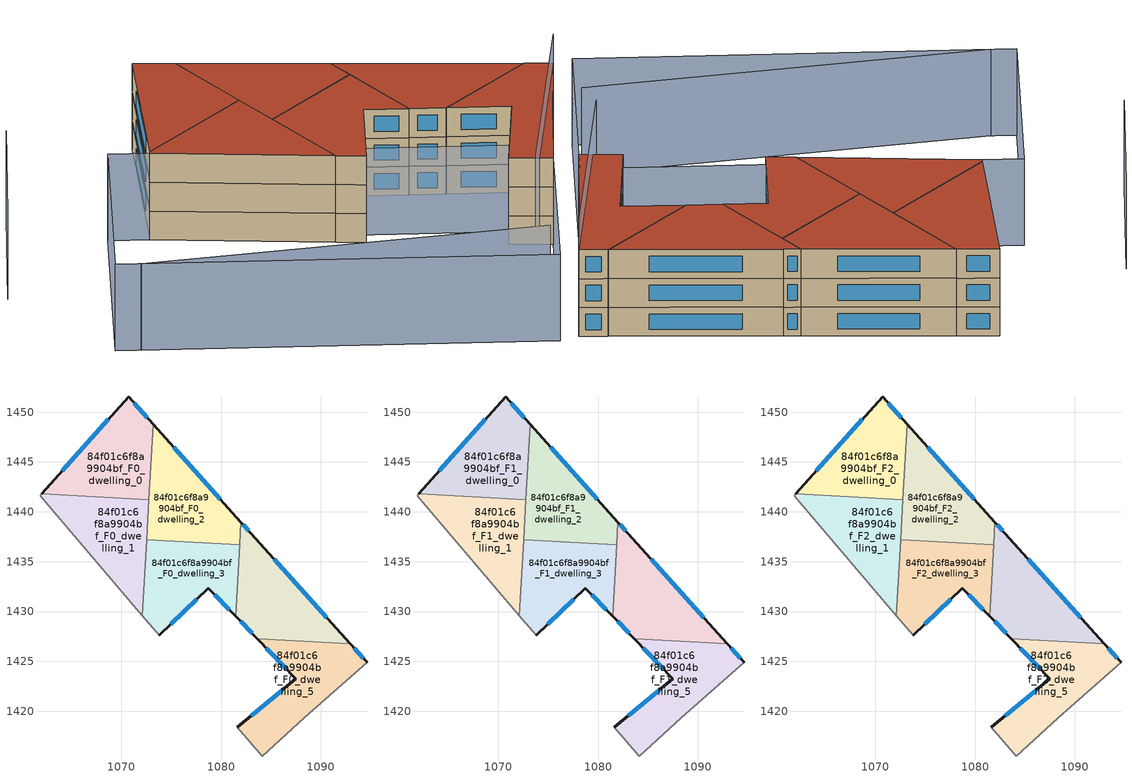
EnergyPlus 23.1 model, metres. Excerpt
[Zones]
84f01c6f8a9904bf_F0_dwelling_0
 floor ground (EU_floor_Construction): 1070.74,1451.55 1073.19,1448.8 1072.77,1441.21 1062.02,1441.81 z0
 wall outside (EU_wall_Construction): 1073.19,1448.8 1070.74,1451.55 1062.02,1441.81 z0:3
 wall to 84f01c6f8a9904bf_F0_dwelling_1 (EU_wall_Construction): 1062.02,1441.81 1072.77,1441.21 z0:3
 wall to 84f01c6f8a9904bf_F0_dwelling_2 (EU_wall_Construction): 1072.77,1441.21 1073.19,1448.8 z0:3
 window (EU_Window_Construction): 1068.69,1449.26 1064.07,1444.1 / 1072.62,1449.45 1071.31,1450.9 z0.7:2.3
84f01c6f8a9904bf_F0_dwelling_1
 floor ground (EU_floor_Construction): 1072.77,1441.21 1072.11,1429.57 1061.84,1441.61 1062.02,1441.81 z0
 wall adiabatic (EU_wall_Construction): 1062.02,1441.81 1061.84,1441.61 1072.11,1429.57 z0:3
 wall to 84f01c6f8a9904bf_F0_dwelling_3 (EU_wall_Construction): 1072.11,1429.57 1072.54,1437.21 z0:3
 wall to 84f01c6f8a9904bf_F0_dwelling_2 (EU_wall_Construction): 1072.54,1437.21 1072.77,1441.21 z0:3
84f01c6f8a9904bf_F0_dwelling_2
 floor ground (EU_floor_Construction): 1073.19,1448.8 1081.99,1438.96 1081.86,1436.68 1072.54,1437.21 z0
 wall outside (EU_wall_Construction): 1081.99,1438.96 1073.19,1448.8 z0:3
 wall to 84f01c6f8a9904bf_F0_dwelling_3 (EU_wall_Construction): 1072.54,1437.21 1081.86,1436.68 z0:3
 wall to 84f01c6f8a9904bf_F0_dwelling_4 (EU_wall_Construction): 1081.86,1436.68 1081.99,1438.96 z0:3
 window (EU_Window_Construction): 1079.93,1441.27 1075.26,1446.49 z0.7:2.3
84f01c6f8a9904bf_F0_dwelling_3
 floor ground (EU_floor_Construction): 1081.86,1436.68 1081.46,1429.53 1078.74,1432.36 1073.79,1427.6 1072.11,1429.57 1072.54,1437.21 z0
 wall outside (EU_wall_Construction): 1073.79,1427.6 1078.74,1432.36 1081.46,1429.53 z0:3
 wall adiabatic (EU_wall_Construction): 1072.11,1429.57 1073.79,1427.6 z0:3
 wall to 84f01c6f8a9904bf_F0_dwelling_4 (EU_wall_Construction): 1081.46,1429.53 1081.86,1436.68 z0:3
 window (EU_Window_Construction): 1079.38,1431.69 1080.82,1430.19 / 1074.95,1428.72 1077.57,1431.24 z0.7:2.3
84f01c6f8a9904bf_F0_dwelling_4
 floor ground (EU_floor_Construction): 1083,1437.83 1092.96,1426.75 1083.63,1427.28 1081.46,1429.53 1081.99,1438.96 z0
 wall outside (EU_wall_Construction): 1092.96,1426.75 1083,1437.83 1081.99,1438.96 / 1081.46,1429.53 1083.63,1427.28 z0:3
 wall to 84f01c6f8a9904bf_F0_dwelling_5 (EU_wall_Construction): 1083.63,1427.28 1092.96,1426.75 z0:3
 window (EU_Window_Construction): 1082.77,1438.1 1082.23,1438.7 / 1090.62,1429.36 1085.34,1435.23 / 1081.97,1429 1083.12,1427.81 z0.7:2.3
84f01c6f8a9904bf_F0_dwelling_5
 floor ground (EU_floor_Construction): 1092.96,1426.75 1094.64,1424.89 1088.37,1419.36 1084.13,1415.48 1081.64,1418.38 1087.51,1423.25 1083.63,1427.28 z0
 wall outside (EU_wall_Construction): 1094.64,1424.89 1092.96,1426.75 / 1083.63,1427.28 1087.51,1423.25 1081.64,1418.38 z0:3
 wall adiabatic (EU_wall_Construction): 1081.64,1418.38 1084.13,1415.48 1088.37,1419.36 1094.64,1424.89 z0:3
 window (EU_Window_Construction): 1094.24,1425.33 1093.36,1426.32 / 1086.13,1422.11 1083.02,1419.53 / 1084.54,1426.34 1086.6,1424.2 z0.7:2.3
84f01c6f8a9904bf_F1_dwelling_0
 floor to 84f01c6f8a9904bf_F0_dwelling_0 (EU_floor_Construction): 1070.74,1451.55 1073.19,1448.8 1072.77,1441.21 1062.02,1441.81 z3
 wall outside (EU_wall_Construction): 1073.19,1448.8 1070.74,1451.55 1062.02,1441.81 z3:6
 wall to 84f01c6f8a9904bf_F1_dwelling_1 (EU_wall_Construction): 1062.02,1441.81 1072.77,1441.21 z3:6
 wall to 84f01c6f8a9904bf_F1_dwelling_2 (EU_wall_Construction): 1072.77,1441.21 1073.19,1448.8 z3:6
 window (EU_Window_Construction): 1068.69,1449.26 1064.07,1444.1 / 1072.62,1449.45 1071.31,1450.9 z3.7:5.3
84f01c6f8a9904bf_F1_dwelling_1
 floor to 84f01c6f8a9904bf_F0_dwelling_1 (EU_floor_Construction): 1072.77,1441.21 1072.11,1429.57 1061.84,1441.61 1062.02,1441.81 z3
 wall adiabatic (EU_wall_Construction): 1062.02,1441.81 1061.84,1441.61 1072.11,1429.57 z3:6
 wall to 84f01c6f8a9904bf_F1_dwelling_3 (EU_wall_Construction): 1072.11,1429.57 1072.54,1437.21 z3:6
 wall to 84f01c6f8a9904bf_F1_dwelling_2 (EU_wall_Construction): 1072.54,1437.21 1072.77,1441.21 z3:6
84f01c6f8a9904bf_F1_dwelling_2
 floor to 84f01c6f8a9904bf_F0_dwelling_2 (EU_floor_Construction): 1073.19,1448.8 1081.99,1438.96 1081.86,1436.68 1072.54,1437.21 z3
 wall outside (EU_wall_Construction): 1081.99,1438.96 1073.19,1448.8 z3:6
 wall to 84f01c6f8a9904bf_F1_dwelling_3 (EU_wall_Construction): 1072.54,1437.21 1081.86,1436.68 z3:6
 wall to 84f01c6f8a9904bf_F1_dwelling_4 (EU_wall_Construction): 1081.86,1436.68 1081.99,1438.96 z3:6
 window (EU_Window_Construction): 1079.93,1441.27 1075.26,1446.49 z3.7:5.3
84f01c6f8a9904bf_F1_dwelling_3
 floor to 84f01c6f8a9904bf_F0_dwelling_3 (EU_floor_Construction): 1081.86,1436.68 1081.46,1429.53 1078.74,1432.36 1073.79,1427.6 1072.11,1429.57 1072.54,1437.21 z3
 wall outside (EU_wall_Construction): 1073.79,1427.6 1078.74,1432.36 1081.46,1429.53 z3:6
 wall adiabatic (EU_wall_Construction): 1072.11,1429.57 1073.79,1427.6 z3:6
 wall to 84f01c6f8a9904bf_F1_dwelling_4 (EU_wall_Construction): 1081.46,1429.53 1081.86,1436.68 z3:6
 window (EU_Window_Construction): 1079.38,1431.69 1080.82,1430.19 / 1074.95,1428.72 1077.57,1431.24 z3.7:5.3
84f01c6f8a9904bf_F1_dwelling_4
 floor to 84f01c6f8a9904bf_F0_dwelling_4 (EU_floor_Construction): 1083,1437.83 1092.96,1426.75 1083.63,1427.28 1081.46,1429.53 1081.99,1438.96 z3
 wall outside (EU_wall_Construction): 1092.96,1426.75 1083,1437.83 1081.99,1438.96 / 1081.46,1429.53 1083.63,1427.28 z3:6
 wall to 84f01c6f8a9904bf_F1_dwelling_5 (EU_wall_Construction): 1083.63,1427.28 1092.96,1426.75 z3:6
 window (EU_Window_Construction): 1082.77,1438.1 1082.23,1438.7 / 1090.62,1429.36 1085.34,1435.23 / 1081.97,1429 1083.12,1427.81 z3.7:5.3
84f01c6f8a9904bf_F1_dwelling_5
 floor to 84f01c6f8a9904bf_F0_dwelling_5 (EU_floor_Construction): 1092.96,1426.75 1094.64,1424.89 1088.37,1419.36 1084.13,1415.48 1081.64,1418.38 1087.51,1423.25 1083.63,1427.28 z3
 wall outside (EU_wall_Construction): 1094.64,1424.89 1092.96,1426.75 / 1083.63,1427.28 1087.51,1423.25 1081.64,1418.38 z3:6
 wall adiabatic (EU_wall_Construction): 1081.64,1418.38 1084.13,1415.48 1088.37,1419.36 1094.64,1424.89 z3:6
 window (EU_Window_Construction): 1094.24,1425.33 1093.36,1426.32 / 1086.13,1422.11 1083.02,1419.53 / 1084.54,1426.34 1086.6,1424.2 z3.7:5.3
84f01c6f8a9904bf_F2_dwelling_0
 floor to 84f01c6f8a9904bf_F1_dwelling_0 (EU_floor_Construction): 1070.74,1451.55 1073.19,1448.8 1072.77,1441.21 1062.02,1441.81 z6
 wall outside (EU_wall_Construction): 1073.19,1448.8 1070.74,1451.55 1062.02,1441.81 z6:9
 wall to 84f01c6f8a9904bf_F2_dwelling_1 (EU_wall_Construction): 1062.02,1441.81 1072.77,1441.21 z6:9
 wall to 84f01c6f8a9904bf_F2_dwelling_2 (EU_wall_Construction): 1072.77,1441.21 1073.19,1448.8 z6:9
 window (EU_Window_Construction): 1068.69,1449.26 1064.07,1444.1 / 1072.62,1449.45 1071.31,1450.9 z6.7:8.3
 roof outside (EU_roof_Construction): 1072.77,1441.21 1073.19,1448.8 1070.74,1451.55 1062.02,1441.81 z9
84f01c6f8a9904bf_F2_dwelling_1
 floor to 84f01c6f8a9904bf_F1_dwelling_1 (EU_floor_Construction): 1072.77,1441.21 1072.11,1429.57 1061.84,1441.61 1062.02,1441.81 z6
 wall adiabatic (EU_wall_Construction): 1062.02,1441.81 1061.84,1441.61 1072.11,1429.57 z6:9
 wall to 84f01c6f8a9904bf_F2_dwelling_3 (EU_wall_Construction): 1072.11,1429.57 1072.54,1437.21 z6:9
 wall to 84f01c6f8a9904bf_F2_dwelling_2 (EU_wall_Construction): 1072.54,1437.21 1072.77,1441.21 z6:9
 roof outside (EU_roof_Construction): 1072.11,1429.57 1072.77,1441.21 1062.02,1441.81 1061.84,1441.61 z9
84f01c6f8a9904bf_F2_dwelling_2
 floor to 84f01c6f8a9904bf_F1_dwelling_2 (EU_floor_Construction): 1073.19,1448.8 1081.99,1438.96 1081.86,1436.68 1072.54,1437.21 z6
 wall outside (EU_wall_Construction): 1081.99,1438.96 1073.19,1448.8 z6:9
 wall to 84f01c6f8a9904bf_F2_dwelling_3 (EU_wall_Construction): 1072.54,1437.21 1081.86,1436.68 z6:9
 wall to 84f01c6f8a9904bf_F2_dwelling_4 (EU_wall_Construction): 1081.86,1436.68 1081.99,1438.96 z6:9
 window (EU_Window_Construction): 1079.93,1441.27 1075.26,1446.49 z6.7:8.3
 roof outside (EU_roof_Construction): 1081.86,1436.68 1081.99,1438.96 1073.19,1448.8 1072.54,1437.21 z9
84f01c6f8a9904bf_F2_dwelling_3
 floor to 84f01c6f8a9904bf_F1_dwelling_3 (EU_floor_Construction): 1081.86,1436.68 1081.46,1429.53 1078.74,1432.36 1073.79,1427.6 1072.11,1429.57 1072.54,1437.21 z6
 wall outside (EU_wall_Construction): 1073.79,1427.6 1078.74,1432.36 1081.46,1429.53 z6:9
 wall adiabatic (EU_wall_Construction): 1072.11,1429.57 1073.79,1427.6 z6:9
 wall to 84f01c6f8a9904bf_F2_dwelling_4 (EU_wall_Construction): 1081.46,1429.53 1081.86,1436.68 z6:9
 window (EU_Window_Construction): 1079.38,1431.69 1080.82,1430.19 / 1074.95,1428.72 1077.57,1431.24 z6.7:8.3
 roof outside (EU_roof_Construction): 1081.46,1429.53 1081.86,1436.68 1072.54,1437.21 1072.11,1429.57 1073.79,1427.6 1078.74,1432.36 z9
84f01c6f8a9904bf_F2_dwelling_4
 floor to 84f01c6f8a9904bf_F1_dwelling_4 (EU_floor_Construction): 1083,1437.83 1092.96,1426.75 1083.63,1427.28 1081.46,1429.53 1081.99,1438.96 z6
 wall outside (EU_wall_Construction): 1092.96,1426.75 1083,1437.83 1081.99,1438.96 / 1081.46,1429.53 1083.63,1427.28 z6:9
 wall to 84f01c6f8a9904bf_F2_dwelling_5 (EU_wall_Construction): 1083.63,1427.28 1092.96,1426.75 z6:9
 window (EU_Window_Construction): 1082.77,1438.1 1082.23,1438.7 / 1090.62,1429.36 1085.34,1435.23 / 1081.97,1429 1083.12,1427.81 z6.7:8.3
 roof outside (EU_roof_Construction): 1092.96,1426.75 1083,1437.83 1081.99,1438.96 1081.46,1429.53 1083.63,1427.28 z9
84f01c6f8a9904bf_F2_dwelling_5
 floor to 84f01c6f8a9904bf_F1_dwelling_5 (EU_floor_Construction): 1092.96,1426.75 1094.64,1424.89 1088.37,1419.36 1084.13,1415.48 1081.64,1418.38 1087.51,1423.25 1083.63,1427.28 z6
 wall outside (EU_wall_Construction): 1094.64,1424.89 1092.96,1426.75 / 1083.63,1427.28 1087.51,1423.25 1081.64,1418.38 z6:9
 wall adiabatic (EU_wall_Construction): 1081.64,1418.38 1084.13,1415.48 1088.37,1419.36 1094.64,1424.89 z6:9
 window (EU_Window_Construction): 1094.24,1425.33 1093.36,1426.32 / 1086.13,1422.11 1083.02,1419.53 / 1084.54,1426.34 1086.6,1424.2 z6.7:8.3
 roof outside (EU_roof_Construction): 1088.37,1419.36 1094.64,1424.89 1092.96,1426.75 1083.63,1427.28 1087.51,1423.25 1081.64,1418.38 1084.13,1415.48 z9
shading: 1080.32,1414.11 1094.64,1424.89 z0:12; 1049.18,1431.3 1076.58,1409.11 / 1056.21,1453 1047.23,1444.79 / 1073.93,1405.64 1047.65,1432.89 / 1047.65,1432.89 1059.35,1444.18 / 1059.35,1444.18 1085.64,1416.94 / 1085.64,1416.94 1073.93,1405.64 z0:9
[Building]
EU S2 Campaign: North Axis=0; Terrain=City; Solar Distribution=FullExterior
[Site:Location]
Budapest.Ferenc.Liszt.Intl.AP: Latitude=47.437; Longitude=19.256; Time Zone=1; Elevation=185
[SizingPeriod:WeatherFileDays]
AnnualSizingPeriod: Begin Month=1; Begin Day of Month=1; End Month=12; End Day of Month=31; Day of Week for Start Day=Monday; Use Weather File Daylight Saving Period=No; Use Weather File Rain and Snow Indicators=No
[MATERIAL]
EU_InternalMass_Material: Roughness=MediumRough; Thickness=0.1; Conductivity=1; Density=1800; Specific Heat=900; Thermal Absorptance=0.9; Solar Absorptance=0.7; Visible Absorptance=0.7
[MATERIAL:NOMASS] Roughness=MediumRough; Thermal Absorptance=0.9; Solar Absorptance=0.7; Visible Absorptance=0.7
Name | Thermal Resistance
EU_wall_NoMass | 0.832559
EU_roof_NoMass | 1.39638
EU_floor_NoMass | 0.872794
[WINDOWMATERIAL:SIMPLEGLAZINGSYSTEM]
EU_Window_SimpleGlazing: UFactor=2.79869; Solar Heat Gain Coefficient=0.75; Visible Transmittance=0.75
[CONSTRUCTION]
EU_wall_Construction: EU_wall_NoMass
EU_roof_Construction: EU_roof_NoMass
EU_floor_Construction: EU_floor_NoMass
EU_Window_Construction: EU_Window_SimpleGlazing
EU_InternalMass_Construction: EU_InternalMass_Material
[ZONE] Type=1; Multiplier=1; Ceiling Height=autocalculate; Floor Area=autocalculate; Part of Total Floor Area=Yes
Name | Volume
84f01c6f8a9904bf_F0_dwelling_0; 84f01c6f8a9904bf_F1_dwelling_0; 84f01c6f8a9904bf_F2_dwelling_0 | 194.626
84f01c6f8a9904bf_F0_dwelling_1 | 194.635
84f01c6f8a9904bf_F1_dwelling_1; 84f01c6f8a9904bf_F2_dwelling_1; 84f01c6f8a9904bf_F0_dwelling_5 | 194.634
84f01c6f8a9904bf_F0_dwelling_2; 84f01c6f8a9904bf_F1_dwelling_2; 84f01c6f8a9904bf_F2_dwelling_2 | 194.64
84f01c6f8a9904bf_F0_dwelling_3; 84f01c6f8a9904bf_F1_dwelling_3; 84f01c6f8a9904bf_F2_dwelling_3 | 194.631
84f01c6f8a9904bf_F0_dwelling_4; 84f01c6f8a9904bf_F1_dwelling_4; 84f01c6f8a9904bf_F2_dwelling_4 | 194.65
84f01c6f8a9904bf_F1_dwelling_5; 84f01c6f8a9904bf_F2_dwelling_5 | 194.633
[INTERNALMASS] Construction=EU_InternalMass_Construction
Name | Zone or ZoneList | Surface Area
84f01c6f8a9904bf_F0_dwelling_0_EU_InternalMass | 84f01c6f8a9904bf_F0_dwelling_0 | 64.8747
84f01c6f8a9904bf_F0_dwelling_1_EU_InternalMass | 84f01c6f8a9904bf_F0_dwelling_1 | 64.873
84f01c6f8a9904bf_F0_dwelling_2_EU_InternalMass | 84f01c6f8a9904bf_F0_dwelling_2 | 64.8806
84f01c6f8a9904bf_F0_dwelling_3_EU_InternalMass | 84f01c6f8a9904bf_F0_dwelling_3 | 64.8752
84f01c6f8a9904bf_F0_dwelling_4_EU_InternalMass | 84f01c6f8a9904bf_F0_dwelling_4 | 64.8856
84f01c6f8a9904bf_F0_dwelling_5_EU_InternalMass | 84f01c6f8a9904bf_F0_dwelling_5 | 64.8759
84f01c6f8a9904bf_F1_dwelling_0_EU_InternalMass | 84f01c6f8a9904bf_F1_dwelling_0 | 64.8747
84f01c6f8a9904bf_F1_dwelling_1_EU_InternalMass | 84f01c6f8a9904bf_F1_dwelling_1 | 64.873
84f01c6f8a9904bf_F1_dwelling_2_EU_InternalMass | 84f01c6f8a9904bf_F1_dwelling_2 | 64.8806
84f01c6f8a9904bf_F1_dwelling_3_EU_InternalMass | 84f01c6f8a9904bf_F1_dwelling_3 | 64.8752
84f01c6f8a9904bf_F1_dwelling_4_EU_InternalMass | 84f01c6f8a9904bf_F1_dwelling_4 | 64.8856
84f01c6f8a9904bf_F1_dwelling_5_EU_InternalMass | 84f01c6f8a9904bf_F1_dwelling_5 | 64.8759
84f01c6f8a9904bf_F2_dwelling_0_EU_InternalMass | 84f01c6f8a9904bf_F2_dwelling_0 | 64.8747
84f01c6f8a9904bf_F2_dwelling_1_EU_InternalMass | 84f01c6f8a9904bf_F2_dwelling_1 | 64.873
84f01c6f8a9904bf_F2_dwelling_2_EU_InternalMass | 84f01c6f8a9904bf_F2_dwelling_2 | 64.8806
84f01c6f8a9904bf_F2_dwelling_3_EU_InternalMass | 84f01c6f8a9904bf_F2_dwelling_3 | 64.8752
84f01c6f8a9904bf_F2_dwelling_4_EU_InternalMass | 84f01c6f8a9904bf_F2_dwelling_4 | 64.8856
84f01c6f8a9904bf_F2_dwelling_5_EU_InternalMass | 84f01c6f8a9904bf_F2_dwelling_5 | 64.8759
[OTHEREQUIPMENT] Fuel Type=Electricity; Design Level Calculation Method=Watts/Area; Power per Zone Floor Area=1; Fraction Latent=0; Fraction Radiant=0; Fraction Lost=0; Carbon Dioxide Generation Rate=0; EndUse Subcategory=EU_Step8_InternalGains
Name | Zone or ZoneList or Space or SpaceList | Schedule
EU_Step8_InternalGain_84f01c6f8a9904bf_F0_dwelling_0_f000 | 84f01c6f8a9904bf_F0_dwelling_0 | EU_Step8_GainSchedule_84f01c6f8a9904bf_F0_dwelling_0_f000
EU_Step8_InternalGain_84f01c6f8a9904bf_F0_dwelling_1_f000 | 84f01c6f8a9904bf_F0_dwelling_1 | EU_Step8_GainSchedule_84f01c6f8a9904bf_F0_dwelling_1_f000
EU_Step8_InternalGain_84f01c6f8a9904bf_F0_dwelling_2_f000 | 84f01c6f8a9904bf_F0_dwelling_2 | EU_Step8_GainSchedule_84f01c6f8a9904bf_F0_dwelling_2_f000
EU_Step8_InternalGain_84f01c6f8a9904bf_F0_dwelling_3_f000 | 84f01c6f8a9904bf_F0_dwelling_3 | EU_Step8_GainSchedule_84f01c6f8a9904bf_F0_dwelling_3_f000
EU_Step8_InternalGain_84f01c6f8a9904bf_F0_dwelling_4_f000 | 84f01c6f8a9904bf_F0_dwelling_4 | EU_Step8_GainSchedule_84f01c6f8a9904bf_F0_dwelling_4_f000
EU_Step8_InternalGain_84f01c6f8a9904bf_F0_dwelling_5_f000 | 84f01c6f8a9904bf_F0_dwelling_5 | EU_Step8_GainSchedule_84f01c6f8a9904bf_F0_dwelling_5_f000
EU_Step8_InternalGain_84f01c6f8a9904bf_F1_dwelling_0_f000 | 84f01c6f8a9904bf_F1_dwelling_0 | EU_Step8_GainSchedule_84f01c6f8a9904bf_F1_dwelling_0_f000
EU_Step8_InternalGain_84f01c6f8a9904bf_F1_dwelling_1_f000 | 84f01c6f8a9904bf_F1_dwelling_1 | EU_Step8_GainSchedule_84f01c6f8a9904bf_F1_dwelling_1_f000
EU_Step8_InternalGain_84f01c6f8a9904bf_F1_dwelling_2_f000 | 84f01c6f8a9904bf_F1_dwelling_2 | EU_Step8_GainSchedule_84f01c6f8a9904bf_F1_dwelling_2_f000
EU_Step8_InternalGain_84f01c6f8a9904bf_F1_dwelling_3_f000 | 84f01c6f8a9904bf_F1_dwelling_3 | EU_Step8_GainSchedule_84f01c6f8a9904bf_F1_dwelling_3_f000
EU_Step8_InternalGain_84f01c6f8a9904bf_F1_dwelling_4_f000 | 84f01c6f8a9904bf_F1_dwelling_4 | EU_Step8_GainSchedule_84f01c6f8a9904bf_F1_dwelling_4_f000
EU_Step8_InternalGain_84f01c6f8a9904bf_F1_dwelling_5_f000 | 84f01c6f8a9904bf_F1_dwelling_5 | EU_Step8_GainSchedule_84f01c6f8a9904bf_F1_dwelling_5_f000
EU_Step8_InternalGain_84f01c6f8a9904bf_F2_dwelling_0_f000 | 84f01c6f8a9904bf_F2_dwelling_0 | EU_Step8_GainSchedule_84f01c6f8a9904bf_F2_dwelling_0_f000
EU_Step8_InternalGain_84f01c6f8a9904bf_F2_dwelling_1_f000 | 84f01c6f8a9904bf_F2_dwelling_1 | EU_Step8_GainSchedule_84f01c6f8a9904bf_F2_dwelling_1_f000
EU_Step8_InternalGain_84f01c6f8a9904bf_F2_dwelling_2_f000 | 84f01c6f8a9904bf_F2_dwelling_2 | EU_Step8_GainSchedule_84f01c6f8a9904bf_F2_dwelling_2_f000
EU_Step8_InternalGain_84f01c6f8a9904bf_F2_dwelling_3_f000 | 84f01c6f8a9904bf_F2_dwelling_3 | EU_Step8_GainSchedule_84f01c6f8a9904bf_F2_dwelling_3_f000
EU_Step8_InternalGain_84f01c6f8a9904bf_F2_dwelling_4_f000 | 84f01c6f8a9904bf_F2_dwelling_4 | EU_Step8_GainSchedule_84f01c6f8a9904bf_F2_dwelling_4_f000
EU_Step8_InternalGain_84f01c6f8a9904bf_F2_dwelling_5_f000 | 84f01c6f8a9904bf_F2_dwelling_5 | EU_Step8_GainSchedule_84f01c6f8a9904bf_F2_dwelling_5_f000
[ZONEVENTILATION:DESIGNFLOWRATE] Schedule=EU_AlwaysOn; Design Flow Rate Calculation Method=AirChanges/Hour; Air Changes per Hour=0.475469; Ventilation Type=Natural; Fan Pressure Rise=0; Fan Total Efficiency=1; Constant Term Coefficient=1; Temperature Term Coefficient=0; Velocity Term Coefficient=0; Velocity Squared Term Coefficient=0; Minimum Indoor Temperature=-100; Maximum Indoor Temperature=100; Delta Temperature=-100; Minimum Outdoor Temperature=-100; Maximum Outdoor Temperature=100; Maximum Wind Speed=40
Name | Zone or ZoneList or Space or SpaceList
EU_ConstantAir_84f01c6f8a9904bf_F0_dwelling_0 | 84f01c6f8a9904bf_F0_dwelling_0
EU_ConstantAir_84f01c6f8a9904bf_F0_dwelling_1 | 84f01c6f8a9904bf_F0_dwelling_1
EU_ConstantAir_84f01c6f8a9904bf_F0_dwelling_2 | 84f01c6f8a9904bf_F0_dwelling_2
EU_ConstantAir_84f01c6f8a9904bf_F0_dwelling_3 | 84f01c6f8a9904bf_F0_dwelling_3
EU_ConstantAir_84f01c6f8a9904bf_F0_dwelling_4 | 84f01c6f8a9904bf_F0_dwelling_4
EU_ConstantAir_84f01c6f8a9904bf_F0_dwelling_5 | 84f01c6f8a9904bf_F0_dwelling_5
EU_ConstantAir_84f01c6f8a9904bf_F1_dwelling_0 | 84f01c6f8a9904bf_F1_dwelling_0
EU_ConstantAir_84f01c6f8a9904bf_F1_dwelling_1 | 84f01c6f8a9904bf_F1_dwelling_1
EU_ConstantAir_84f01c6f8a9904bf_F1_dwelling_2 | 84f01c6f8a9904bf_F1_dwelling_2
EU_ConstantAir_84f01c6f8a9904bf_F1_dwelling_3 | 84f01c6f8a9904bf_F1_dwelling_3
EU_ConstantAir_84f01c6f8a9904bf_F1_dwelling_4 | 84f01c6f8a9904bf_F1_dwelling_4
EU_ConstantAir_84f01c6f8a9904bf_F1_dwelling_5 | 84f01c6f8a9904bf_F1_dwelling_5
EU_ConstantAir_84f01c6f8a9904bf_F2_dwelling_0 | 84f01c6f8a9904bf_F2_dwelling_0
EU_ConstantAir_84f01c6f8a9904bf_F2_dwelling_1 | 84f01c6f8a9904bf_F2_dwelling_1
EU_ConstantAir_84f01c6f8a9904bf_F2_dwelling_2 | 84f01c6f8a9904bf_F2_dwelling_2
EU_ConstantAir_84f01c6f8a9904bf_F2_dwelling_3 | 84f01c6f8a9904bf_F2_dwelling_3
EU_ConstantAir_84f01c6f8a9904bf_F2_dwelling_4 | 84f01c6f8a9904bf_F2_dwelling_4
EU_ConstantAir_84f01c6f8a9904bf_F2_dwelling_5 | 84f01c6f8a9904bf_F2_dwelling_5
[HVACTEMPLATE:THERMOSTAT] Constant Heating Setpoint=20; Constant Cooling Setpoint=50
EU_HeatOnly_84f01c6f8a9904bf_F0_dwelling_0; EU_HeatOnly_84f01c6f8a9904bf_F0_dwelling_1; EU_HeatOnly_84f01c6f8a9904bf_F0_dwelling_2; EU_HeatOnly_84f01c6f8a9904bf_F0_dwelling_3; EU_HeatOnly_84f01c6f8a9904bf_F0_dwelling_4; EU_HeatOnly_84f01c6f8a9904bf_F0_dwelling_5; EU_HeatOnly_84f01c6f8a9904bf_F1_dwelling_0; EU_HeatOnly_84f01c6f8a9904bf_F1_dwelling_1; EU_HeatOnly_84f01c6f8a9904bf_F1_dwelling_2; EU_HeatOnly_84f01c6f8a9904bf_F1_dwelling_3; EU_HeatOnly_84f01c6f8a9904bf_F1_dwelling_4; EU_HeatOnly_84f01c6f8a9904bf_F1_dwelling_5; EU_HeatOnly_84f01c6f8a9904bf_F2_dwelling_0; EU_HeatOnly_84f01c6f8a9904bf_F2_dwelling_1; EU_HeatOnly_84f01c6f8a9904bf_F2_dwelling_2; EU_HeatOnly_84f01c6f8a9904bf_F2_dwelling_3; EU_HeatOnly_84f01c6f8a9904bf_F2_dwelling_4; EU_HeatOnly_84f01c6f8a9904bf_F2_dwelling_5
[HVACTEMPLATE:ZONE:IDEALLOADSAIRSYSTEM] System Availability Schedule=EU_AlwaysOn; Maximum Heating Supply Air Temperature=50; Minimum Cooling Supply Air Temperature=13; Maximum Heating Supply Air Humidity Ratio=0.0156; Minimum Cooling Supply Air Humidity Ratio=0.0077; Heating Limit=NoLimit; Cooling Limit=NoLimit; Heating Availability Schedule=EU_AlwaysOn; Cooling Availability Schedule=EU_CoolingOff; Dehumidification Control Type=ConstantSensibleHeatRatio; Cooling Sensible Heat Ratio=0.7; Dehumidification Setpoint=60; Humidification Control Type=None; Humidification Setpoint=30; Outdoor Air Method=None; Outdoor Air Flow Rate per Person=0.00944; Outdoor Air Flow Rate per Zone Floor Area=0; Outdoor Air Flow Rate per Zone=0; Demand Controlled Ventilation Type=None; Outdoor Air Economizer Type=NoEconomizer; Heat Recovery Type=None; Sensible Heat Recovery Effectiveness=0.7; Latent Heat Recovery Effectiveness=0.65
Name | Template Thermostat
84f01c6f8a9904bf_F0_dwelling_0 | EU_HeatOnly_84f01c6f8a9904bf_F0_dwelling_0
84f01c6f8a9904bf_F0_dwelling_1 | EU_HeatOnly_84f01c6f8a9904bf_F0_dwelling_1
84f01c6f8a9904bf_F0_dwelling_2 | EU_HeatOnly_84f01c6f8a9904bf_F0_dwelling_2
84f01c6f8a9904bf_F0_dwelling_3 | EU_HeatOnly_84f01c6f8a9904bf_F0_dwelling_3
84f01c6f8a9904bf_F0_dwelling_4 | EU_HeatOnly_84f01c6f8a9904bf_F0_dwelling_4
84f01c6f8a9904bf_F0_dwelling_5 | EU_HeatOnly_84f01c6f8a9904bf_F0_dwelling_5
84f01c6f8a9904bf_F1_dwelling_0 | EU_HeatOnly_84f01c6f8a9904bf_F1_dwelling_0
84f01c6f8a9904bf_F1_dwelling_1 | EU_HeatOnly_84f01c6f8a9904bf_F1_dwelling_1
84f01c6f8a9904bf_F1_dwelling_2 | EU_HeatOnly_84f01c6f8a9904bf_F1_dwelling_2
84f01c6f8a9904bf_F1_dwelling_3 | EU_HeatOnly_84f01c6f8a9904bf_F1_dwelling_3
84f01c6f8a9904bf_F1_dwelling_4 | EU_HeatOnly_84f01c6f8a9904bf_F1_dwelling_4
84f01c6f8a9904bf_F1_dwelling_5 | EU_HeatOnly_84f01c6f8a9904bf_F1_dwelling_5
84f01c6f8a9904bf_F2_dwelling_0 | EU_HeatOnly_84f01c6f8a9904bf_F2_dwelling_0
84f01c6f8a9904bf_F2_dwelling_1 | EU_HeatOnly_84f01c6f8a9904bf_F2_dwelling_1
84f01c6f8a9904bf_F2_dwelling_2 | EU_HeatOnly_84f01c6f8a9904bf_F2_dwelling_2
84f01c6f8a9904bf_F2_dwelling_3 | EU_HeatOnly_84f01c6f8a9904bf_F2_dwelling_3
84f01c6f8a9904bf_F2_dwelling_4 | EU_HeatOnly_84f01c6f8a9904bf_F2_dwelling_4
84f01c6f8a9904bf_F2_dwelling_5 | EU_HeatOnly_84f01c6f8a9904bf_F2_dwelling_5
[SIZING:ZONE] Zone Cooling Design Supply Air Temperature Input Method=SupplyAirTemperature; Zone Cooling Design Supply Air Temperature=13; Zone Heating Design Supply Air Temperature Input Method=SupplyAirTemperature; Zone Heating Design Supply Air Temperature=50; Zone Cooling Design Supply Air Humidity Ratio=0.008; Zone Heating Design Supply Air Humidity Ratio=0.008; Cooling Design Air Flow Method=DesignDay; Cooling Design Air Flow Rate=0; Cooling Minimum Air Flow per Zone Floor Area=0.000762; Cooling Minimum Air Flow=0; Cooling Minimum Air Flow Fraction=0.2; Heating Design Air Flow Method=DesignDay; Heating Design Air Flow Rate=0; Heating Maximum Air Flow per Zone Floor Area=0.002032; Heating Maximum Air Flow=0.141576; Heating Maximum Air Flow Fraction=0.3; Account for Dedicated Outdoor Air System=No; Dedicated Outdoor Air System Control Strategy=NeutralSupplyAir; Dedicated Outdoor Air Low Setpoint Temperature for Design=autosize; Dedicated Outdoor Air High Setpoint Temperature for Design=autosize; Zone Load Sizing Method=Sensible Load Only No Latent Load; Zone Latent Cooling Design Supply Air Humidity Ratio Input Method=HumidityRatioDifference; Zone Cooling Design Supply Air Humidity Ratio Difference=0.005; Zone Latent Heating Design Supply Air Humidity Ratio Input Method=HumidityRatioDifference; Zone Humidification Design Supply Air Humidity Ratio Difference=0.005
84f01c6f8a9904bf_F0_dwelling_0; 84f01c6f8a9904bf_F0_dwelling_1; 84f01c6f8a9904bf_F0_dwelling_2; 84f01c6f8a9904bf_F0_dwelling_3; 84f01c6f8a9904bf_F0_dwelling_4; 84f01c6f8a9904bf_F0_dwelling_5; 84f01c6f8a9904bf_F1_dwelling_0; 84f01c6f8a9904bf_F1_dwelling_1; 84f01c6f8a9904bf_F1_dwelling_2; 84f01c6f8a9904bf_F1_dwelling_3; 84f01c6f8a9904bf_F1_dwelling_4; 84f01c6f8a9904bf_F1_dwelling_5; 84f01c6f8a9904bf_F2_dwelling_0; 84f01c6f8a9904bf_F2_dwelling_1; 84f01c6f8a9904bf_F2_dwelling_2; 84f01c6f8a9904bf_F2_dwelling_3; 84f01c6f8a9904bf_F2_dwelling_4; 84f01c6f8a9904bf_F2_dwelling_5
[SCHEDULE:CONSTANT]
Name | Hourly Value
EU_AlwaysOn | 1
EU_CoolingOff | 0
[SCHEDULE:FILE] Column Number=1; Rows to Skip at Top=0; Number of Hours of Data=8760; Column Separator=Comma; Interpolate to Timestep=No; Minutes per Item=60; Adjust Schedule for Daylight Savings=Yes
Name | File
EU_Step8_GainSchedule_84f01c6f8a9904bf_F0_dwelling_0_f000 | ../../schedules/84f01c6f8a9904bf/84f01c6f8a9904bf_F0_dwelling_0_f000_gain.csv
EU_Step8_GainSchedule_84f01c6f8a9904bf_F0_dwelling_1_f000 | ../../schedules/84f01c6f8a9904bf/84f01c6f8a9904bf_F0_dwelling_1_f000_gain.csv
EU_Step8_GainSchedule_84f01c6f8a9904bf_F0_dwelling_2_f000 | ../../schedules/84f01c6f8a9904bf/84f01c6f8a9904bf_F0_dwelling_2_f000_gain.csv
EU_Step8_GainSchedule_84f01c6f8a9904bf_F0_dwelling_3_f000 | ../../schedules/84f01c6f8a9904bf/84f01c6f8a9904bf_F0_dwelling_3_f000_gain.csv
EU_Step8_GainSchedule_84f01c6f8a9904bf_F0_dwelling_4_f000 | ../../schedules/84f01c6f8a9904bf/84f01c6f8a9904bf_F0_dwelling_4_f000_gain.csv
EU_Step8_GainSchedule_84f01c6f8a9904bf_F0_dwelling_5_f000 | ../../schedules/84f01c6f8a9904bf/84f01c6f8a9904bf_F0_dwelling_5_f000_gain.csv
EU_Step8_GainSchedule_84f01c6f8a9904bf_F1_dwelling_0_f000 | ../../schedules/84f01c6f8a9904bf/84f01c6f8a9904bf_F1_dwelling_0_f000_gain.csv
EU_Step8_GainSchedule_84f01c6f8a9904bf_F1_dwelling_1_f000 | ../../schedules/84f01c6f8a9904bf/84f01c6f8a9904bf_F1_dwelling_1_f000_gain.csv
EU_Step8_GainSchedule_84f01c6f8a9904bf_F1_dwelling_2_f000 | ../../schedules/84f01c6f8a9904bf/84f01c6f8a9904bf_F1_dwelling_2_f000_gain.csv
EU_Step8_GainSchedule_84f01c6f8a9904bf_F1_dwelling_3_f000 | ../../schedules/84f01c6f8a9904bf/84f01c6f8a9904bf_F1_dwelling_3_f000_gain.csv
EU_Step8_GainSchedule_84f01c6f8a9904bf_F1_dwelling_4_f000 | ../../schedules/84f01c6f8a9904bf/84f01c6f8a9904bf_F1_dwelling_4_f000_gain.csv
EU_Step8_GainSchedule_84f01c6f8a9904bf_F1_dwelling_5_f000 | ../../schedules/84f01c6f8a9904bf/84f01c6f8a9904bf_F1_dwelling_5_f000_gain.csv
EU_Step8_GainSchedule_84f01c6f8a9904bf_F2_dwelling_0_f000 | ../../schedules/84f01c6f8a9904bf/84f01c6f8a9904bf_F2_dwelling_0_f000_gain.csv
EU_Step8_GainSchedule_84f01c6f8a9904bf_F2_dwelling_1_f000 | ../../schedules/84f01c6f8a9904bf/84f01c6f8a9904bf_F2_dwelling_1_f000_gain.csv
EU_Step8_GainSchedule_84f01c6f8a9904bf_F2_dwelling_2_f000 | ../../schedules/84f01c6f8a9904bf/84f01c6f8a9904bf_F2_dwelling_2_f000_gain.csv
EU_Step8_GainSchedule_84f01c6f8a9904bf_F2_dwelling_3_f000 | ../../schedules/84f01c6f8a9904bf/84f01c6f8a9904bf_F2_dwelling_3_f000_gain.csv
EU_Step8_GainSchedule_84f01c6f8a9904bf_F2_dwelling_4_f000 | ../../schedules/84f01c6f8a9904bf/84f01c6f8a9904bf_F2_dwelling_4_f000_gain.csv
EU_Step8_GainSchedule_84f01c6f8a9904bf_F2_dwelling_5_f000 | ../../schedules/84f01c6f8a9904bf/84f01c6f8a9904bf_F2_dwelling_5_f000_gain.csv
